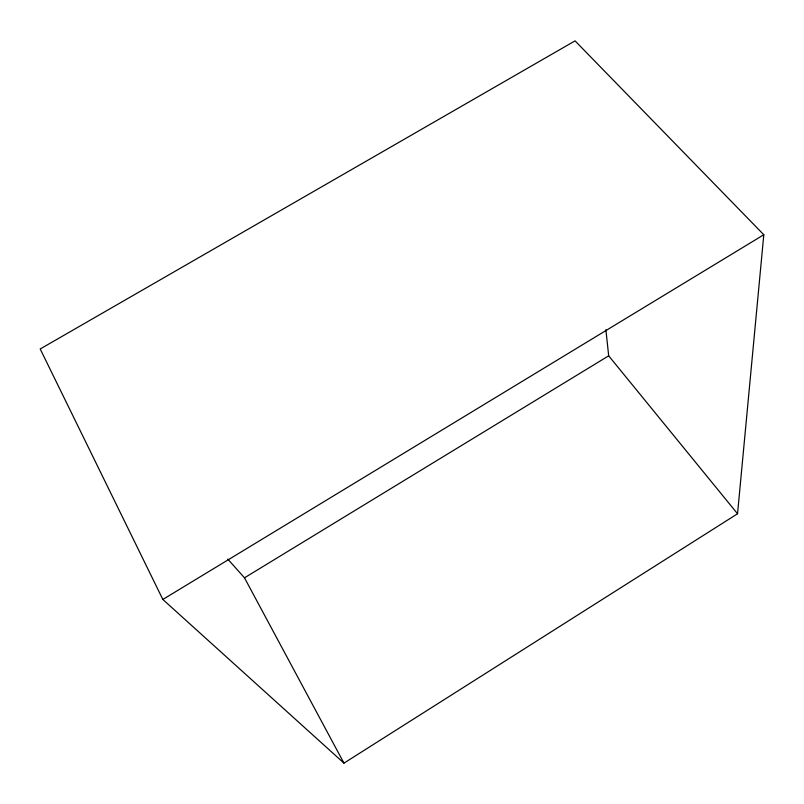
<?xml version="1.0" encoding="UTF-8"?>
<svg xmlns="http://www.w3.org/2000/svg" width="804" height="804" viewBox="0 0 804 804"><rect width="100%" height="100%" fill="white"/><g stroke="black" fill="none" stroke-linecap="round" stroke-linejoin="round"><path stroke-width="1.21" d="M737.539 513.766L763.8 234.748L575.051 40.863L40.2 348.976L162.84 599.462L343.961 763.137L737.539 513.766L608.678 355.82L605.884 329.68M227.813 559.142L244.486 577.825L608.678 355.82M162.84 599.462L763.8 234.748M244.486 577.825L343.961 763.137"/></g></svg>
